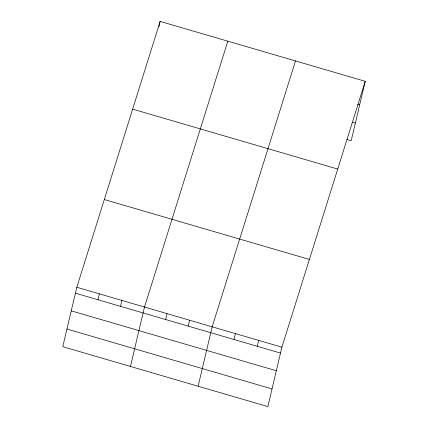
<?xml version="1.0" encoding="UTF-8"?>
<svg xmlns="http://www.w3.org/2000/svg" width="428" height="428" viewBox="0 0 428 428"><rect width="100%" height="100%" fill="white"/><g stroke="black" fill="none" stroke-linecap="round" stroke-linejoin="round"><path stroke-width="0.64" d="M76.815 287.268L62.772 346.691L267.848 406.6L281.897 347.183L365.228 81.309L160.152 21.4L76.815 287.268L281.897 347.183M158.895 26.713L160.152 21.4M97.98 299.766L99.376 293.859M120.541 306.357L121.932 300.451M130.449 366.459L144.493 307.042L227.824 41.168M165.657 319.534L167.054 313.633M188.213 326.125L189.609 320.224M198.121 386.233L212.17 326.81L295.502 60.942M234.014 339.506L235.411 333.605M257.255 346.295L258.651 340.394M365.228 81.309L351.185 140.732L346.787 139.442M357.776 104.325L359.659 104.876M352.217 122.151L355.358 123.071M132.653 109.14L337.729 169.049M104.32 199.534L309.396 259.443M75.419 293.175L280.5 353.089M71.246 310.835L276.322 370.744M66.945 329.03L272.021 388.94"/></g></svg>
